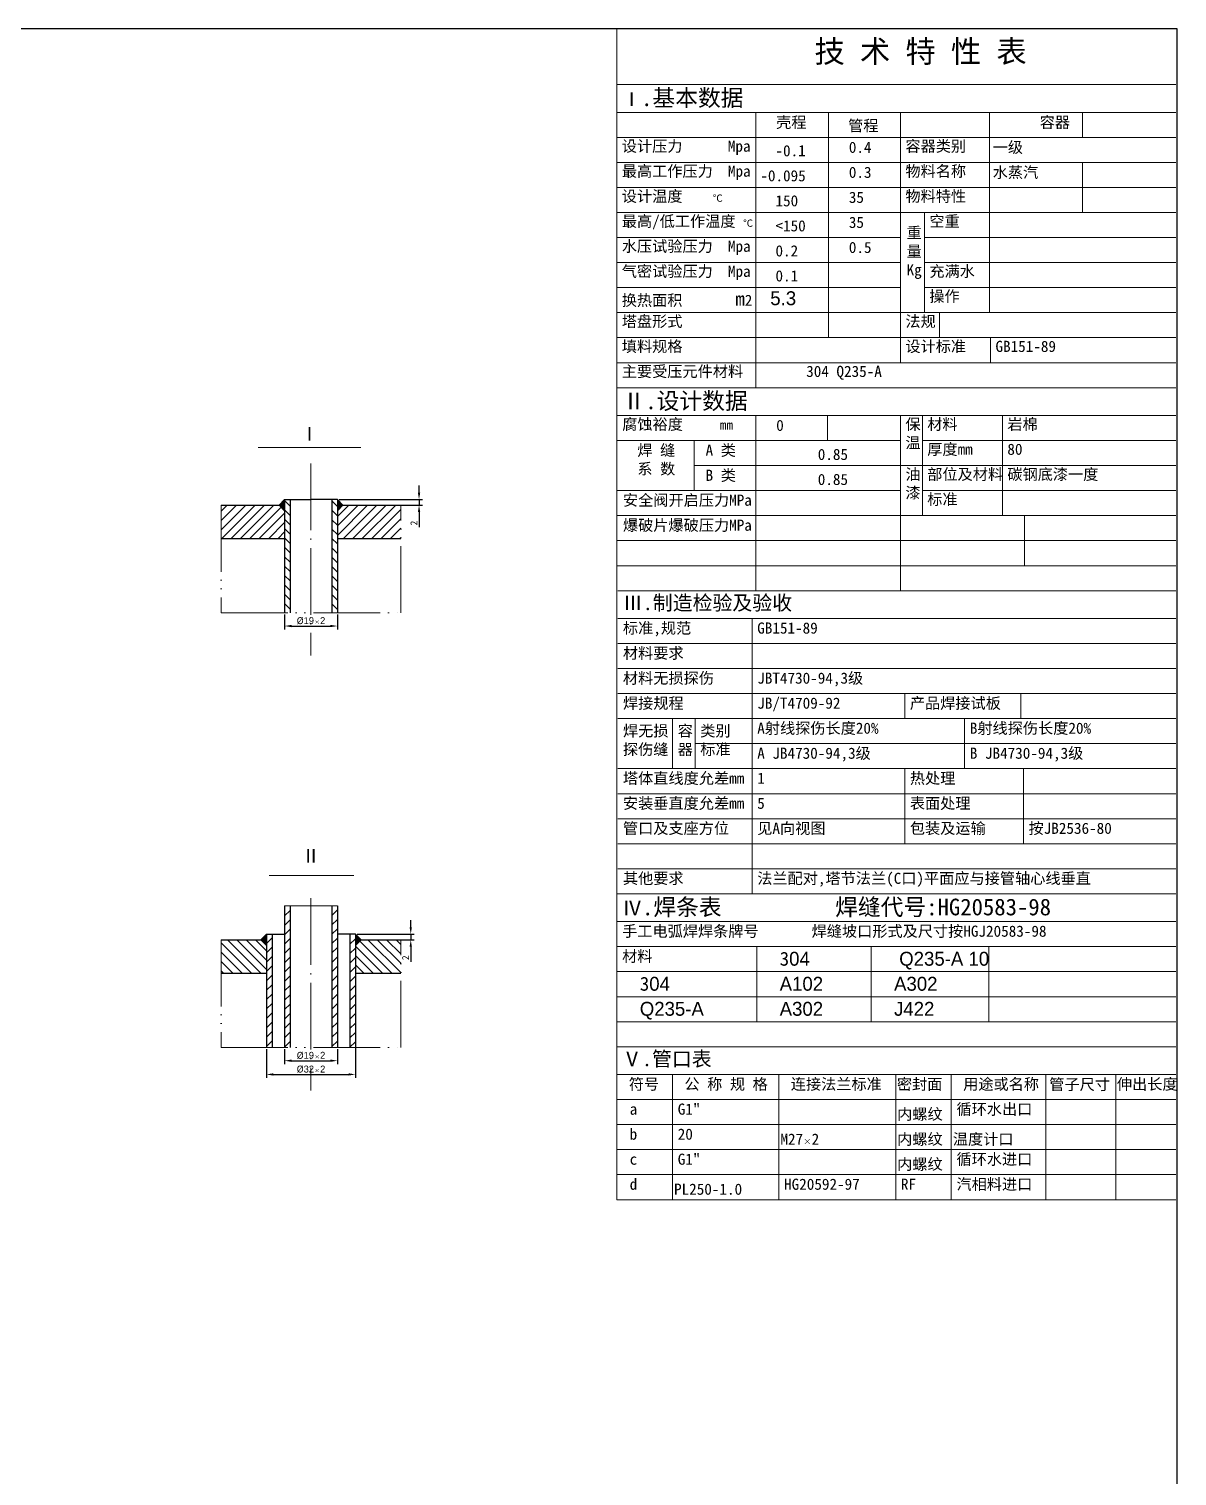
# Model space of a CAD drawing. Header units: millimetres. Extents: x 0 to 826, y 9 to 1086.
# Drawn here: x 413 to 826, y 566 to 1086 of the extents above; entities that cross this region are included whole.
import ezdxf

# ---------------------------------------------------------------- set-up
doc = ezdxf.new("R2010")
doc.units = ezdxf.units.MM
doc.linetypes.add('ACAD_ISO04W100', pattern=[30.5, 24, -3, 0.5, -3])
doc.linetypes.add('ACAD_ISO05W100', pattern=[33, 24, -3, 0, -3, 0, -3])
doc.layers.get('DEFPOINTS').update_dxf_attribs({"lineweight": 30})
for name, color, linetype, lineweight in [('LAYER2', 2, 'ACAD_ISO04W100', 15), ('LAYER4', 4, 'ACAD_ISO05W100', 5), ('图层1', 7, 'Continuous', 30), ('图层3', 7, 'Continuous', 5)]:
    doc.layers.add(name, color=color, linetype=linetype, lineweight=lineweight)
doc.dimstyles.new('ISO-25', dxfattribs={"dimtxt": 2.5, "dimasz": 2.5, "dimexe": 1.25, "dimexo": 0.625, "dimtad": 1, "dimdsep": 46, "dimtxsty": 'Standard', "dimcen": 2.5, "dimadec": 0, "dimazin": 0, "dimtfac": 1, "dimtmove": 0, "dimatfit": 3, "dimfxl": 0, "dimarcsym": 0})

# ---------------------------------------------------------------- blocks, each defined once
blk = doc.blocks.new('*D22')
at = {"layer": 'DEFPOINTS', "color": 0}
for p in [(530.03, 760.65), (530.03, 758.65), (549.92, 758.65)]:
    blk.add_point(p, dxfattribs=at)
at = {"layer": '图层3', "color": 0, "lineweight": -2}
for p, q in [((549.92, 763.15), (549.92, 765.65)), ((530.66, 760.65), (551.17, 760.65)), ((549.92, 760.65), (549.92, 758.65)), ((530.66, 758.65), (551.17, 758.65)), ((549.92, 756.15), (549.92, 750.73))]:
    blk.add_line(p, q, dxfattribs=at)
at = {"layer": '图层3', "color": 0}
for points in [[(549.5, 763.15), (550.34, 763.15), (549.92, 760.65)], [(549.5, 756.15), (550.34, 756.15), (549.92, 758.65)]]:
    blk.add_solid(points, dxfattribs=at)
at = {"layer": '图层3', "color": 0, "insert": (548.04, 752.19), "char_height": 2.5, "attachment_point": 5, "rotation": 90}
blk.add_mtext('2', dxfattribs=at)
blk = doc.blocks.new('*D23')
at = {"layer": 'DEFPOINTS', "color": 0}
for p in [(523.53, 916.94), (523.53, 914.94), (552.9, 914.94)]:
    blk.add_point(p, dxfattribs=at)
at = {"layer": '图层3', "color": 0, "lineweight": -2}
for p, q in [((552.9, 919.44), (552.9, 921.94)), ((524.16, 916.94), (554.15, 916.94)), ((552.9, 916.94), (552.9, 914.94)), ((524.16, 914.94), (554.15, 914.94)), ((552.9, 912.44), (552.9, 907.02))]:
    blk.add_line(p, q, dxfattribs=at)
at = {"layer": '图层3', "color": 0}
for points in [[(552.49, 919.44), (553.32, 919.44), (552.9, 916.94)], [(552.49, 912.44), (553.32, 912.44), (552.9, 914.94)]]:
    blk.add_solid(points, dxfattribs=at)
at = {"layer": '图层3', "color": 0, "insert": (551.03, 908.48), "char_height": 2.5, "attachment_point": 5, "rotation": 90}
blk.add_mtext('2', dxfattribs=at)
blk = doc.blocks.new('*D24')
at = {"layer": 'DEFPOINTS', "color": 0}
for p in [(498.03, 719.89), (530.03, 720.29), (530.03, 710.23)]:
    blk.add_point(p, dxfattribs=at)
at = {"layer": '图层3', "color": 0, "lineweight": -2}
for p, q in [((498.03, 719.27), (498.03, 708.98)), ((530.03, 719.67), (530.03, 708.98)), ((500.53, 710.23), (527.53, 710.23))]:
    blk.add_line(p, q, dxfattribs=at)
at = {"layer": '图层3', "color": 0}
for points in [[(500.53, 710.65), (500.53, 709.81), (498.03, 710.23)], [(527.53, 710.65), (527.53, 709.81), (530.03, 710.23)]]:
    blk.add_solid(points, dxfattribs=at)
at = {"layer": '图层3', "color": 0, "insert": (514.03, 712.11), "char_height": 2.5, "attachment_point": 5}
blk.add_mtext('%%c{\\f??|b0|i0|c0|p54;32\\f宋体|b0|i0|c134|p0;\\H0.5625x;×\\f??|b0|i0|c0|p54;\\H1.778x;2}', dxfattribs=at)
blk = doc.blocks.new('*D25')
at = {"layer": 'DEFPOINTS', "color": 0}
for p in [(504.53, 719.89), (523.53, 719.89), (523.53, 715.17)]:
    blk.add_point(p, dxfattribs=at)
at = {"layer": '图层3', "color": 0, "lineweight": -2}
for p, q in [((504.53, 719.27), (504.53, 713.92)), ((523.53, 719.27), (523.53, 713.92)), ((507.03, 715.17), (521.03, 715.17))]:
    blk.add_line(p, q, dxfattribs=at)
at = {"layer": '图层3', "color": 0}
for points in [[(507.03, 715.59), (507.03, 714.76), (504.53, 715.17)], [(521.03, 715.59), (521.03, 714.76), (523.53, 715.17)]]:
    blk.add_solid(points, dxfattribs=at)
at = {"layer": '图层3', "color": 0, "insert": (514.03, 717.05), "char_height": 2.5, "attachment_point": 5}
blk.add_mtext('%%c{\\f??|b0|i0|c0|p54;19\\f宋体|b0|i0|c134|p0;\\H0.5625x;×\\f??|b0|i0|c0|p54;\\H1.778x;2}', dxfattribs=at)
blk = doc.blocks.new('*D26')
at = {"layer": 'DEFPOINTS', "color": 0}
for p in [(504.53, 876.18), (523.53, 876.18), (523.53, 871.46)]:
    blk.add_point(p, dxfattribs=at)
at = {"layer": '图层3', "color": 0, "lineweight": -2}
for p, q in [((504.53, 875.56), (504.53, 870.21)), ((523.53, 875.56), (523.53, 870.21)), ((507.03, 871.46), (521.03, 871.46))]:
    blk.add_line(p, q, dxfattribs=at)
at = {"layer": '图层3', "color": 0}
for points in [[(507.03, 871.88), (507.03, 871.05), (504.53, 871.46)], [(521.03, 871.88), (521.03, 871.05), (523.53, 871.46)]]:
    blk.add_solid(points, dxfattribs=at)
at = {"layer": '图层3', "color": 0, "insert": (514.03, 873.34), "char_height": 2.5, "attachment_point": 5}
blk.add_mtext('%%c{\\f??|b0|i0|c0|p54;19\\f宋体|b0|i0|c134|p0;\\H0.5625x;×\\f??|b0|i0|c0|p54;\\H1.778x;2}', dxfattribs=at)

msp = doc.modelspace()

# ---------------------------------------------------------------- hatches: boundary and pattern name
at = {"layer": '图层3'}
h = msp.add_hatch(color=256, dxfattribs=at)
h.paths.add_polyline_path([(504.53322, 916.93743), (502.53505, 914.93743), (504.53322, 914.93743)])
h.paths.add_polyline_path([(504.53322, 914.93743), (502.53505, 914.93743), (504.53322, 912.92436)])
h = msp.add_hatch(dxfattribs=at)
h.set_pattern_fill('ANSI31', color=256, scale=0.75, angle=90, style=0)
h.paths.add_polyline_path([(506.53322, 916.93743), (504.53322, 916.93743), (504.53322, 876.18266), (506.53322, 876.18266)])
h.paths.add_polyline_path([(523.53322, 916.93743), (521.53322, 916.93743), (521.53322, 876.18266), (523.53322, 876.18266)])
h = msp.add_hatch(color=256, dxfattribs=at)
h.paths.add_polyline_path([(523.53322, 916.93743), (525.5314, 914.93743), (523.53322, 914.93743)])
h.paths.add_polyline_path([(523.53322, 914.93743), (525.5314, 914.93743), (523.53322, 912.92436)])
h = msp.add_hatch(dxfattribs=at)
h.set_pattern_fill('ANSI31', color=256, scale=0.75, style=0)
h.paths.add_polyline_path([(504.53322, 912.92436), (502.53505, 914.93743), (481.69022, 914.93743), (481.69022, 902.93743), (504.53322, 902.93743)])
h.paths.add_polyline_path([(546.33259, 914.93743), (525.5314, 914.93743), (523.53322, 912.92436), (523.53322, 902.93743), (546.33259, 902.93743)])
h = msp.add_hatch(dxfattribs=at)
h.set_pattern_fill('ANSI31', color=256, scale=0.75, style=0)
h.paths.add_polyline_path([(500.03322, 760.64502), (498.03322, 760.64502), (498.03322, 719.89026), (500.03322, 719.89026)])
h.paths.add_polyline_path([(506.53322, 770.82252), (504.53322, 770.82252), (504.53322, 719.89026), (506.53322, 719.89026)])
h.paths.add_polyline_path([(523.53322, 770.82252), (521.53322, 770.82252), (521.53322, 719.89026), (523.53322, 719.89026)])
h.paths.add_polyline_path([(530.03322, 760.64502), (528.03322, 760.64502), (528.03322, 719.89026), (530.03322, 719.89026)])
h = msp.add_hatch(color=256, dxfattribs=at)
h.paths.add_polyline_path([(498.03322, 760.64502), (496.03505, 758.64502), (498.03322, 758.64502)])
h.paths.add_polyline_path([(498.03322, 758.64502), (496.03505, 758.64502), (498.03322, 756.63195)])
h = msp.add_hatch(color=256, dxfattribs=at)
h.paths.add_polyline_path([(530.03322, 760.64502), (532.0314, 758.64502), (530.03322, 758.64502)])
h.paths.add_polyline_path([(530.03322, 758.64502), (532.0314, 758.64502), (530.03322, 756.63195)])
h = msp.add_hatch(dxfattribs=at)
h.set_pattern_fill('ANSI31', color=256, scale=0.75, angle=90, style=0)
h.paths.add_polyline_path([(498.03322, 756.63195), (496.03505, 758.64502), (481.69022, 758.64502), (481.69022, 746.64502), (498.03322, 746.64502)])
h.paths.add_polyline_path([(546.33259, 758.64502), (532.0314, 758.64502), (530.03322, 756.63195), (530.03322, 746.64502), (546.33259, 746.64502)])

# ---------------------------------------------------------------- linework, layer by layer
at = {"lineweight": 18}
for p, q in [((624.06738, 1086.15014), (624.06738, 665.19956)), ((624.06738, 1066.15014), (825.06738, 1066.15014)), ((624.21659, 957.1625), (825.06738, 957.1625)), ((624.36579, 884.17485), (825.06738, 884.17485)), ((624.06738, 775.1872), (825.06738, 775.1872)), ((624.06738, 720.19956), (825.06738, 720.19956))]:
    msp.add_line(p, q, dxfattribs=at)
msp.add_lwpolyline([(-0.31576, 1086.15014), (-0.31576, 8.55366), (825.51685, 8.55366), (825.51685, 1086.15014)], close=True)
at = {"layer": 'LAYER2'}
for p, q in [((514.03322, 929.95538), (514.03322, 860.80702)), ((514.03322, 773.66298), (514.03322, 704.51461))]:
    msp.add_line(p, q, dxfattribs=at)
at = {"layer": 'LAYER4'}
for p, q in [((481.69022, 914.93743), (481.69022, 876.18266)), ((546.33259, 876.18266), (546.33259, 914.93743)), ((481.69022, 876.18266), (546.33259, 876.18266)), ((504.53322, 770.82252), (523.53322, 770.82252)), ((481.69022, 758.64502), (481.69022, 719.89026)), ((546.33259, 719.89026), (546.33259, 758.64502)), ((481.69022, 719.89026), (546.33259, 719.89026))]:
    msp.add_line(p, q, dxfattribs=at)
at = {"layer": '图层1'}
for p, q in [((504.53322, 916.93743), (504.53322, 876.18266)), ((504.53322, 916.93743), (514.03322, 916.93743)), ((506.53322, 916.93743), (506.53322, 876.18266)), ((523.53322, 916.93743), (514.03322, 916.93743)), ((521.53322, 916.93743), (521.53322, 876.18266)), ((523.53322, 916.93743), (523.53322, 876.18266)), ((481.69022, 914.93743), (504.53322, 914.93743)), ((523.53322, 914.93743), (546.33259, 914.93743)), ((481.69022, 902.93743), (504.53322, 902.93743)), ((523.53322, 902.93743), (546.33259, 902.93743)), ((504.53322, 770.82252), (504.53322, 719.89026)), ((506.53322, 770.82252), (506.53322, 719.89026)), ((521.53322, 770.82252), (521.53322, 719.89026)), ((523.53322, 770.82252), (523.53322, 719.89026)), ((498.03322, 760.64502), (498.03322, 719.89026)), ((498.03322, 760.64502), (504.26282, 760.64502)), ((500.03322, 760.64502), (500.03322, 719.89026)), ((530.03322, 760.64502), (523.53322, 760.64502)), ((528.03322, 760.64502), (528.03322, 719.89026)), ((530.03322, 760.64502), (530.03322, 719.89026)), ((481.69022, 758.64502), (498.03322, 758.64502)), ((530.03322, 758.64502), (546.33259, 758.64502)), ((481.69022, 746.64502), (498.03322, 746.64502)), ((530.03322, 746.64502), (546.33259, 746.64502))]:
    msp.add_line(p, q, dxfattribs=at)
at = {"layer": '图层3'}
for p, q in [((624.06738, 1056.15014), (825.06738, 1056.15014)), ((674.06738, 1056.15014), (674.06738, 957.1625)), ((700.19498, 1056.15014), (700.19498, 975.15014)), ((726.06738, 1056.15014), (726.06738, 966.15014)), ((758.06738, 1056.15014), (758.06738, 984.15014)), ((791.53048, 1056.15014), (791.53048, 1047.15014)), ((624.06738, 1047.15014), (825.06738, 1047.15014)), ((624.06738, 1038.15014), (825.06738, 1038.15014)), ((791.53048, 1038.15014), (791.53048, 1029.15014)), ((624.06738, 1029.15014), (825.06738, 1029.15014)), ((791.53048, 1029.15014), (791.53048, 1020.15014)), ((624.06738, 1020.15014), (825.06738, 1020.15014)), ((734.68181, 984.15014), (734.68181, 1020.15014)), ((624.06738, 1011.15014), (726.06738, 1011.15014)), ((734.68181, 1011.15014), (825.06738, 1011.15014)), ((624.06738, 1002.15014), (726.06738, 1002.15014)), ((734.68181, 1002.15014), (825.06738, 1002.15014)), ((624.06738, 993.15014), (726.06738, 993.15014)), ((734.68181, 993.15014), (825.06738, 993.15014)), ((624.06738, 984.15014), (825.06738, 984.15014)), ((740.05726, 984.15014), (740.05726, 975.15014)), ((624.06738, 975.15014), (825.06738, 975.15014)), ((758.45999, 975.15014), (758.45999, 966.15014)), ((624.06738, 966.15014), (825.06738, 966.15014)), ((624.21659, 947.1625), (825.06738, 947.1625)), ((674.06738, 947.1625), (674.06738, 911.1625)), ((699.85575, 947.1625), (699.85575, 938.1625)), ((726.06738, 947.1625), (726.06738, 911.1625)), ((733.92852, 947.1625), (733.92852, 911.1625)), ((762.73434, 947.1625), (762.73434, 911.1625)), ((624.21659, 938.1625), (726.06738, 938.1625)), ((651.8458, 938.1625), (651.8458, 920.1625)), ((733.92852, 938.1625), (825.06738, 938.1625)), ((495.0702, 935.64493), (531.94047, 935.64493)), ((651.8458, 929.1625), (825.06738, 929.1625)), ((504.53322, 916.93743), (502.53505, 914.93743)), ((523.53322, 916.93743), (525.5314, 914.93743)), ((624.21659, 920.1625), (726.06738, 920.1625)), ((733.92852, 920.1625), (825.06738, 920.1625)), ((502.53505, 914.93743), (504.53322, 912.92436)), ((525.5314, 914.93743), (523.53322, 912.92436)), ((624.21659, 911.1625), (825.06738, 911.1625)), ((674.06738, 911.1625), (674.06738, 884.17485)), ((726.06738, 911.1625), (726.06738, 884.17485)), ((770.67438, 911.1625), (770.67438, 893.1625)), ((624.21659, 902.1625), (825.06738, 902.1625)), ((624.21659, 893.1625), (825.06738, 893.1625)), ((624.36579, 874.17485), (825.06738, 874.17485)), ((672.6654, 874.17485), (672.6654, 775.1872)), ((624.36579, 865.17485), (825.06738, 865.17485)), ((624.36579, 856.17485), (825.06738, 856.17485)), ((624.36579, 847.17485), (825.06738, 847.17485)), ((727.5531, 847.17485), (727.5531, 838.17485)), ((769.35434, 847.17485), (769.35434, 838.17485)), ((624.36579, 838.17485), (825.06738, 838.17485)), ((644.05717, 838.17485), (644.05717, 820.17485)), ((652.17024, 838.17485), (652.17024, 820.17485)), ((749.11374, 838.17485), (749.11374, 820.17485)), ((652.17024, 829.17485), (825.06738, 829.17485)), ((624.36579, 820.17485), (825.06738, 820.17485)), ((727.5531, 820.17485), (727.5531, 793.17485)), ((770.23437, 820.17485), (770.23437, 793.17485)), ((624.36579, 811.17485), (825.06738, 811.17485)), ((624.36579, 802.17485), (825.06738, 802.17485)), ((624.36579, 793.17485), (825.06738, 793.17485)), ((499.05523, 781.74403), (529.49445, 781.74403)), ((624.36579, 784.17485), (825.06738, 784.17485)), ((624.06738, 765.1872), (825.06738, 765.1872)), ((498.03322, 760.64502), (496.03505, 758.64502)), ((530.03322, 760.64502), (532.0314, 758.64502)), ((496.03505, 758.64502), (498.03322, 756.63195)), ((532.0314, 758.64502), (530.03322, 756.63195)), ((624.06738, 756.1872), (825.06738, 756.1872)), ((674.37467, 756.1872), (674.37467, 729.1872)), ((715.51241, 756.1872), (715.51241, 729.1872)), ((757.81442, 756.1872), (757.81442, 729.1872)), ((624.06738, 747.1872), (825.06738, 747.1872)), ((624.06738, 738.1872), (825.06738, 738.1872)), ((624.06738, 729.1872), (825.06738, 729.1872)), ((624.06738, 710.19956), (825.06738, 710.19956)), ((644.06738, 710.19956), (644.06738, 665.19956)), ((682.32438, 710.19956), (682.32438, 665.19956)), ((724.32438, 710.19956), (724.32438, 665.19956)), ((744.32438, 710.19956), (744.32438, 665.19956)), ((778.32438, 710.19956), (778.32438, 665.19956)), ((803.45109, 710.19956), (803.45109, 665.19956)), ((624.06738, 701.19956), (825.06738, 701.19956)), ((624.06738, 692.19956), (825.06738, 692.19956)), ((624.06738, 683.19956), (825.06738, 683.19956)), ((624.06738, 674.19956), (825.06738, 674.19956)), ((624.06738, 665.19956), (825.06738, 665.19956))]:
    msp.add_line(p, q, dxfattribs=at)

# ---------------------------------------------------------------- texts
at = {"layer": '图层3', "attachment_point": 1}
for s, insert, char_height in [('{\\f仿宋_GB2312|b0|i0|c134|p49;技 术 特 性 表}', (695.1044, 1082.08162), 8), ('{\\f宋体|b0|i0|c134|p2;Ⅰ\\f仿宋_GB2312|b0|i0|c134|p49;\\H1.2x;.基本数据}', (625.9318, 1064.3978), 5), ('{\\f仿宋_GB2312|b0|i0|c134|p49;      壳程       }', (665.04035, 1054.5943), 3.9958015), ('{\\f仿宋_GB2312|b0|i0|c134|p49;      管程       }', (690.91275, 1053.36131), 3.9958015), ('{\\f仿宋_GB2312|b0|i0|c134|p49;      容器       }', (759.81809, 1054.5943), 3.9958015), ('{\\f仿宋_GB2312|b0|i0|c134|p49;设计压力      Mpa}', (625.81809, 1046.0143), 4), ('{\\f仿宋_GB2312|b0|i0|c134|p49;容器类别    }', (727.81809, 1046.0143), 4), ('{\\f仿宋_GB2312|b0|i0|c134|p49;      一级      }', (742.91123, 1045.5943), 3.9958015), ('{\\f仿宋_GB2312|b0|i0|c134|p49;      -0.1    }', (664.78515, 1044.36131), 3.9958015), ('{\\f仿宋_GB2312|b0|i0|c134|p49;      0.4   }', (691.16794, 1045.5943), 3.9958015), ('{\\f仿宋_GB2312|b0|i0|c134|p49;最高工作压力  Mpa}', (625.81809, 1037.0143), 4), ('{\\f仿宋_GB2312|b0|i0|c134|p49;      0.3    }', (691.16794, 1036.5943), 3.9958015), ('{\\f仿宋_GB2312|b0|i0|c134|p49;物料名称    }', (727.81809, 1037.0143), 4), ('{\\f仿宋_GB2312|b0|i0|c134|p49;      水蒸汽     }', (742.91123, 1036.5943), 3.9958015), ('{\\f仿宋_GB2312|b0|i0|c134|p49;    -0.095    }', (664.78515, 1035.36131), 3.9958015), ('{\\f仿宋_GB2312|b0|i0|c134|p49;设计温度    \\H0.6563x;℃}', (625.81809, 1028.0143), 4), ('{\\f仿宋_GB2312|b0|i0|c134|p49;      150      }', (664.78515, 1026.36131), 3.9958015), ('{\\f仿宋_GB2312|b0|i0|c134|p49;      35 }', (691.16794, 1027.5943), 3.9958015), ('{\\f仿宋_GB2312|b0|i0|c134|p49;物料特性   }', (727.81809, 1028.0143), 4), ('{\\f仿宋_GB2312|b0|i0|c134|p49;最高/低工作温度 \\H0.6563x;℃}', (625.81809, 1019.0143), 4), ('{\\f仿宋_GB2312|b0|i0|c134|p49;      <150    }', (664.78515, 1017.36131), 3.9958015), ('{\\f仿宋_GB2312|b0|i0|c134|p49;      35}', (691.16794, 1018.5943), 3.9958015), ('{\\f仿宋_GB2312|b0|i0|c134|p49;重\\P量\\PKg}', (728.24639, 1014.89324), 4), ('{\\f仿宋_GB2312|b0|i0|c134|p49;空重  }', (736.43253, 1019.0143), 4), ('{\\f仿宋_GB2312|b0|i0|c134|p49;水压试验压力  Mpa}', (625.81809, 1010.0143), 4), ('{\\f仿宋_GB2312|b0|i0|c134|p49;      0.5}', (691.16794, 1009.5943), 3.9958015), ('{\\f仿宋_GB2312|b0|i0|c134|p49;  }', (736.43253, 1010.0143), 4), ('{\\f仿宋_GB2312|b0|i0|c134|p49;      0.2  }', (664.78515, 1008.36131), 3.9958015), ('{\\f仿宋_GB2312|b0|i0|c134|p49;气密试验压力  Mpa}', (625.81809, 1001.0143), 4), ('{\\f仿宋_GB2312|b0|i0|c134|p49;            }', (665.04035, 1000.5943), 3.9958015), ('{\\f仿宋_GB2312|b0|i0|c134|p49;      0.1 }', (664.78515, 999.36131), 3.9958015), ('{\\f仿宋_GB2312|b0|i0|c134|p49;充满水   }', (736.43253, 1001.0143), 4), ('{\\f仿宋_GB2312|b0|i0|c134|p49;换热面积       \\H1.25x;m\\H0.7997x;2}', (625.81809, 991.5943), 3.9958015), ('{\\f仿宋_GB2312|b0|i0|c134|p49;       }', (665.04035, 991.5943), 3.9958015), ('{\\f??|b0|i0|c0|p54;5.3}', (679.224, 991.82795), 5), ('{\\f仿宋_GB2312|b0|i0|c134|p49;操作   }', (736.43253, 992.0143), 4), ('{\\f仿宋_GB2312|b0|i0|c134|p49;塔盘形式}', (625.81809, 983.0143), 4), ('{\\f仿宋_GB2312|b0|i0|c134|p49;法规  }', (727.81809, 983.0143), 4), ('{\\f仿宋_GB2312|b0|i0|c134|p49;填料规格}', (625.81809, 974.0143), 4), ('{\\f仿宋_GB2312|b0|i0|c134|p49;设计标准   }', (727.81809, 974.0143), 4), ('{\\f仿宋_GB2312|b0|i0|c134|p49;GB151-89}', (760.2107, 974.0143), 4), ('{\\f仿宋_GB2312|b0|i0|c134|p49;      }', (677.37516, 972.56042), 3.9958015), ('{\\f仿宋_GB2312|b0|i0|c134|p49;主要受压元件材料}', (625.81809, 965.0143), 4), ('{\\f仿宋_GB2312|b0|i0|c134|p49;      304 Q235-A }', (675.81809, 965.02665), 3.9988), ('{\\f仿宋_GB2312|b0|i0|c134|p49;Ⅱ.设计数据}', (626.081, 955.41015), 6), ('{\\f宋体|b0|i0|c134|p0;Ⅰ}', (510.09577, 943.07104), 5), ('{\\f仿宋_GB2312|b0|i0|c134|p49;腐蚀裕度    \\H0.875x; mm}', (625.9673, 946.02665), 4), ('{\\f仿宋_GB2312|b0|i0|c134|p49;      0  }', (665.04035, 945.60666), 3.9958015), ('{\\f仿宋_GB2312|b0|i0|c134|p49;保\\P温  }', (727.81809, 946.02665), 4), ('{\\f仿宋_GB2312|b0|i0|c134|p49;材料}', (735.67924, 946.02665), 4), ('{\\f仿宋_GB2312|b0|i0|c134|p49;岩棉}', (764.48506, 946.02665), 4), ('{\\f仿宋_GB2312|b0|i0|c134|p49;  焊 缝\\P  系 数}', (625.9673, 936.66512), 4), ('{\\f仿宋_GB2312|b0|i0|c134|p49;  A 类\\P  }', (650.50914, 936.66512), 4), ('{\\f仿宋_GB2312|b0|i0|c134|p49;厚度mm  }', (735.67924, 937.02665), 4), ('{\\f仿宋_GB2312|b0|i0|c134|p49;80  }', (764.48506, 937.02665), 4), ('{\\f仿宋_GB2312|b0|i0|c134|p49;      0.85     }', (679.99968, 935.17144), 3.9958015), ('{\\f仿宋_GB2312|b0|i0|c134|p49;  B 类\\P  }', (650.50914, 927.66512), 4), ('{\\f仿宋_GB2312|b0|i0|c134|p49;油\\P漆  }', (727.81809, 928.02665), 4), ('{\\f仿宋_GB2312|b0|i0|c134|p49;部位及材料 }', (735.67924, 928.02665), 4), ('{\\f仿宋_GB2312|b0|i0|c134|p49;碳钢底漆一度  }', (764.48506, 928.02665), 4), ('{\\f仿宋_GB2312|b0|i0|c134|p49;      0.85    }', (679.99968, 926.17144), 3.9958015), ('{\\f仿宋_GB2312|b0|i0|c134|p49;安全阀开启压力MPa}', (626.23021, 918.72124), 4), ('{\\f仿宋_GB2312|b0|i0|c134|p49;标准 }', (735.67924, 919.02665), 4), ('{\\f仿宋_GB2312|b0|i0|c134|p49;爆破片爆破压力MPa}', (626.23021, 909.72124), 4), ('{\\f仿宋_GB2312|b0|i0|c134|p49;Ⅲ.制造检验及验收}', (626.23021, 882.42251), 5.25), ('{\\f仿宋_GB2312|b0|i0|c134|p49;标准,规范}', (626.23021, 872.73359), 4), ('{\\f仿宋_GB2312|b0|i0|c134|p49;GB151-89}', (674.52982, 872.73359), 4), ('{\\f仿宋_GB2312|b0|i0|c134|p49;材料要求}', (626.23021, 863.73359), 4), ('{\\f仿宋_GB2312|b0|i0|c134|p49;材料无损探伤}', (626.23021, 854.73359), 4), ('{\\f仿宋_GB2312|b0|i0|c134|p49;JBT4730-94,3级}', (674.52982, 854.73359), 4), ('{\\f仿宋_GB2312|b0|i0|c134|p49;焊接规程}', (626.23021, 845.73359), 4), ('{\\f仿宋_GB2312|b0|i0|c134|p49;JB/T4709-92}', (674.52982, 845.73359), 4), ('{\\f仿宋_GB2312|b0|i0|c134|p49;产品焊接试板}', (729.41752, 845.73359), 4), ('{\\f仿宋_GB2312|b0|i0|c134|p49;焊无损\\P探伤缝}', (626.23021, 835.78422), 4), ('{\\f仿宋_GB2312|b0|i0|c134|p49;容\\P器}', (645.92159, 835.78422), 4), ('{\\f仿宋_GB2312|b0|i0|c134|p49;类别\\P标准}', (654.03466, 835.78422), 4), ('{\\f仿宋_GB2312|b0|i0|c134|p49;A射线探伤长度20%}', (674.52982, 836.73359), 4), ('{\\f仿宋_GB2312|b0|i0|c134|p49;B射线探伤长度20%}', (750.97816, 836.73359), 4), ('{\\f仿宋_GB2312|b0|i0|c134|p49;A JB4730-94,3级}', (674.52982, 827.73359), 4), ('{\\f仿宋_GB2312|b0|i0|c134|p49;B JB4730-94,3级}', (750.97816, 827.73359), 4), ('{\\f仿宋_GB2312|b0|i0|c134|p49;塔体直线度允差mm}', (626.23021, 818.73359), 4), ('{\\f仿宋_GB2312|b0|i0|c134|p49;1}', (674.52982, 818.73359), 4), ('{\\f仿宋_GB2312|b0|i0|c134|p49;热处理}', (729.41752, 818.73359), 4), ('{\\f仿宋_GB2312|b0|i0|c134|p49;安装垂直度允差mm}', (626.23021, 809.73359), 4), ('{\\f仿宋_GB2312|b0|i0|c134|p49;5}', (674.52982, 809.73359), 4), ('{\\f仿宋_GB2312|b0|i0|c134|p49;表面处理}', (729.41752, 809.73359), 4), ('{\\f仿宋_GB2312|b0|i0|c134|p49;管口及支座方位}', (626.23021, 800.73359), 4), ('{\\f仿宋_GB2312|b0|i0|c134|p49;见A向视图}', (674.52982, 800.73359), 4), ('{\\f仿宋_GB2312|b0|i0|c134|p49;包装及运输}', (729.41752, 800.73359), 4), ('{\\f仿宋_GB2312|b0|i0|c134|p49;按JB2536-80}', (772.09879, 800.73359), 4), ('{\\f宋体|b0|i0|c134|p0;Ⅱ}', (510.60866, 791.3539), 5), ('{\\f仿宋_GB2312|b0|i0|c134|p49;其他要求}', (626.23021, 782.74595), 4), ('{\\f仿宋_GB2312|b0|i0|c134|p49;法兰配对,塔节法兰(C口)平面应与接管轴心线垂直}', (674.52982, 782.74595), 4), ('{\\f仿宋_GB2312|b0|i0|c134|p49;Ⅳ\\H1.143x;.焊条表          焊缝代号:HG20583-98}', (625.9318, 773.43486), 5.25), ('{\\f仿宋_GB2312|b0|i0|c134|p49;手工电弧焊焊条牌号       焊缝坡口形式及尺寸按HGJ20583-98}', (625.9318, 763.74595), 4), ('{\\f仿宋_GB2312|b0|i0|c134|p49;材料}', (625.9318, 754.74595), 4), ('3{\\f??|b0|i0|c0|p54;04}', (682.59886, 754.32687), 5), ('{\\f??|b0|i0|c0|p54; Q235-A 10}', (723.7366, 754.32687), 5), ('3{\\f??|b0|i0|c0|p54;04}', (632.29157, 745.32687), 5), ('{\\f??|b0|i0|c0|p54;A102}', (682.59886, 745.32687), 5), ('{\\f??|b0|i0|c0|p54;A302}', (723.7366, 745.32687), 5), ('{\\f??|b0|i0|c0|p54;Q235-A}', (632.29157, 736.32687), 5), ('{\\f??|b0|i0|c0|p54;A302}', (682.59886, 736.32687), 5), ('{\\f??|b0|i0|c0|p54;J422}', (723.7366, 736.32687), 5), ('{\\f仿宋_GB2312|b0|i0|c134|p49;Ⅴ.管口表}', (625.9318, 718.44722), 5.25), ('{\\f仿宋_GB2312|b0|i0|c134|p49;符号}', (628.336, 708.7583), 4), ('{\\f仿宋_GB2312|b0|i0|c134|p49;公 称 规 格}', (648.336, 708.7583), 4), ('{\\f仿宋_GB2312|b0|i0|c134|p49;连接法兰标准}', (686.593, 708.7583), 4), ('{\\f仿宋_GB2312|b0|i0|c134|p49;密封面}', (724.75677, 708.7583), 4), ('{\\f仿宋_GB2312|b0|i0|c134|p49;用途或名称}', (748.593, 708.7583), 4), ('{\\f仿宋_GB2312|b0|i0|c134|p49;管子尺寸}', (779.55794, 708.66027), 4), ('{\\f仿宋_GB2312|b0|i0|c134|p49;伸出长度}', (803.88348, 708.7583), 4), ('{\\f仿宋_GB2312|b0|i0|c134|p49; a}', (625.9318, 699.7583), 4), ('{\\f仿宋_GB2312|b0|i0|c134|p49;G1"}', (645.9318, 699.7583), 4), ('{\\f仿宋_GB2312|b0|i0|c134|p49;内螺纹}', (724.86751, 697.97324), 4), ('{\\f仿宋_GB2312|b0|i0|c134|p49;循环水出口}', (746.18879, 699.7583), 4), ('{\\f仿宋_GB2312|b0|i0|c134|p49; b}', (625.9318, 690.7583), 4), ('{\\f仿宋_GB2312|b0|i0|c134|p49;20}', (645.9318, 690.7583), 4), ('{\\f仿宋_GB2312|b0|i0|c134|p49;M27\\f宋体|b0|i0|c134|p0;\\H0.5625x;×\\f仿宋_GB2312|b0|i0|c134|p49;\\H1.778x;2}', (682.86751, 688.97324), 4), ('{\\f仿宋_GB2312|b0|i0|c134|p49;内螺纹}', (724.86751, 688.97324), 4), ('{\\f仿宋_GB2312|b0|i0|c134|p49;温度计口}', (744.86751, 688.97324), 4), ('{\\f仿宋_GB2312|b0|i0|c134|p49;G1"}', (645.9318, 681.7583), 4), ('{\\f仿宋_GB2312|b0|i0|c134|p49;循环水进口}', (746.18879, 681.7583), 4), ('{\\f仿宋_GB2312|b0|i0|c134|p49; c}', (625.9318, 681.7583), 4), ('{\\f仿宋_GB2312|b0|i0|c134|p49;内螺纹}', (724.86751, 679.97324), 4), ('{\\f仿宋_GB2312|b0|i0|c134|p49; d}', (625.9318, 672.7583), 4), ('{\\f仿宋_GB2312|b0|i0|c134|p49;HG20592-97}', (684.18879, 672.7583), 4), ('{\\f仿宋_GB2312|b0|i0|c134|p49;RF}', (726.18879, 672.7583), 4), ('{\\f仿宋_GB2312|b0|i0|c134|p49;汽相料进口}', (746.18879, 672.7583), 4), ('{\\f仿宋_GB2312|b0|i0|c134|p49;PL250-1.0}', (644.61051, 670.97324), 4)]:
    msp.add_mtext(s, dxfattribs=dict(at, insert=insert, char_height=char_height))

# ---------------------------------------------------------------- dimensions: what is measured, and where the dimension line sits
at = {"layer": '图层3'}
for base, p1, p2, picture, middle in [((552.9018, 914.93743), (523.53322, 916.93743), (523.53322, 914.93743), '*D23', (551.0268, 908.47909)), ((549.91867, 758.64502), (530.03322, 760.64502), (530.03322, 758.64502), '*D22', (548.04367, 752.18669))]:
    dim = msp.add_linear_dim(base=base, p1=p1, p2=p2, angle=90, dimstyle='ISO-25', override={"dimdec": 4, "dimtdec": 4, "dimfrac": 2}, dxfattribs=at)
    dim.commit()
    dim.dimension.update_dxf_attribs({"geometry": picture, "text_midpoint": middle})
for base, p1, p2, text, picture, middle in [((523.53322, 871.46468), (504.53322, 876.18266), (523.53322, 876.18266), '%%c{\\f??|b0|i0|c0|p54;19\\f宋体|b0|i0|c134|p0;\\H0.5625x;×\\f??|b0|i0|c0|p54;\\H1.778x;2}', '*D26', (514.03322, 873.33984)), ((530.03322, 710.23034), (498.03322, 719.89026), (530.03322, 720.29456), '%%c{\\f??|b0|i0|c0|p54;32\\f宋体|b0|i0|c134|p0;\\H0.5625x;×\\f??|b0|i0|c0|p54;\\H1.778x;2}', '*D24', (514.03322, 712.1055)), ((523.53322, 715.17228), (504.53322, 719.89026), (523.53322, 719.89026), '%%c{\\f??|b0|i0|c0|p54;19\\f宋体|b0|i0|c134|p0;\\H0.5625x;×\\f??|b0|i0|c0|p54;\\H1.778x;2}', '*D25', (514.03322, 717.04743))]:
    dim = msp.add_linear_dim(base=base, p1=p1, p2=p2, text=text, dimstyle='ISO-25', override={"dimdec": 4, "dimtdec": 4, "dimfrac": 2}, dxfattribs=at)
    dim.commit()
    dim.dimension.update_dxf_attribs({"geometry": picture, "text_midpoint": middle})

doc.saveas('drawing.dxf')
